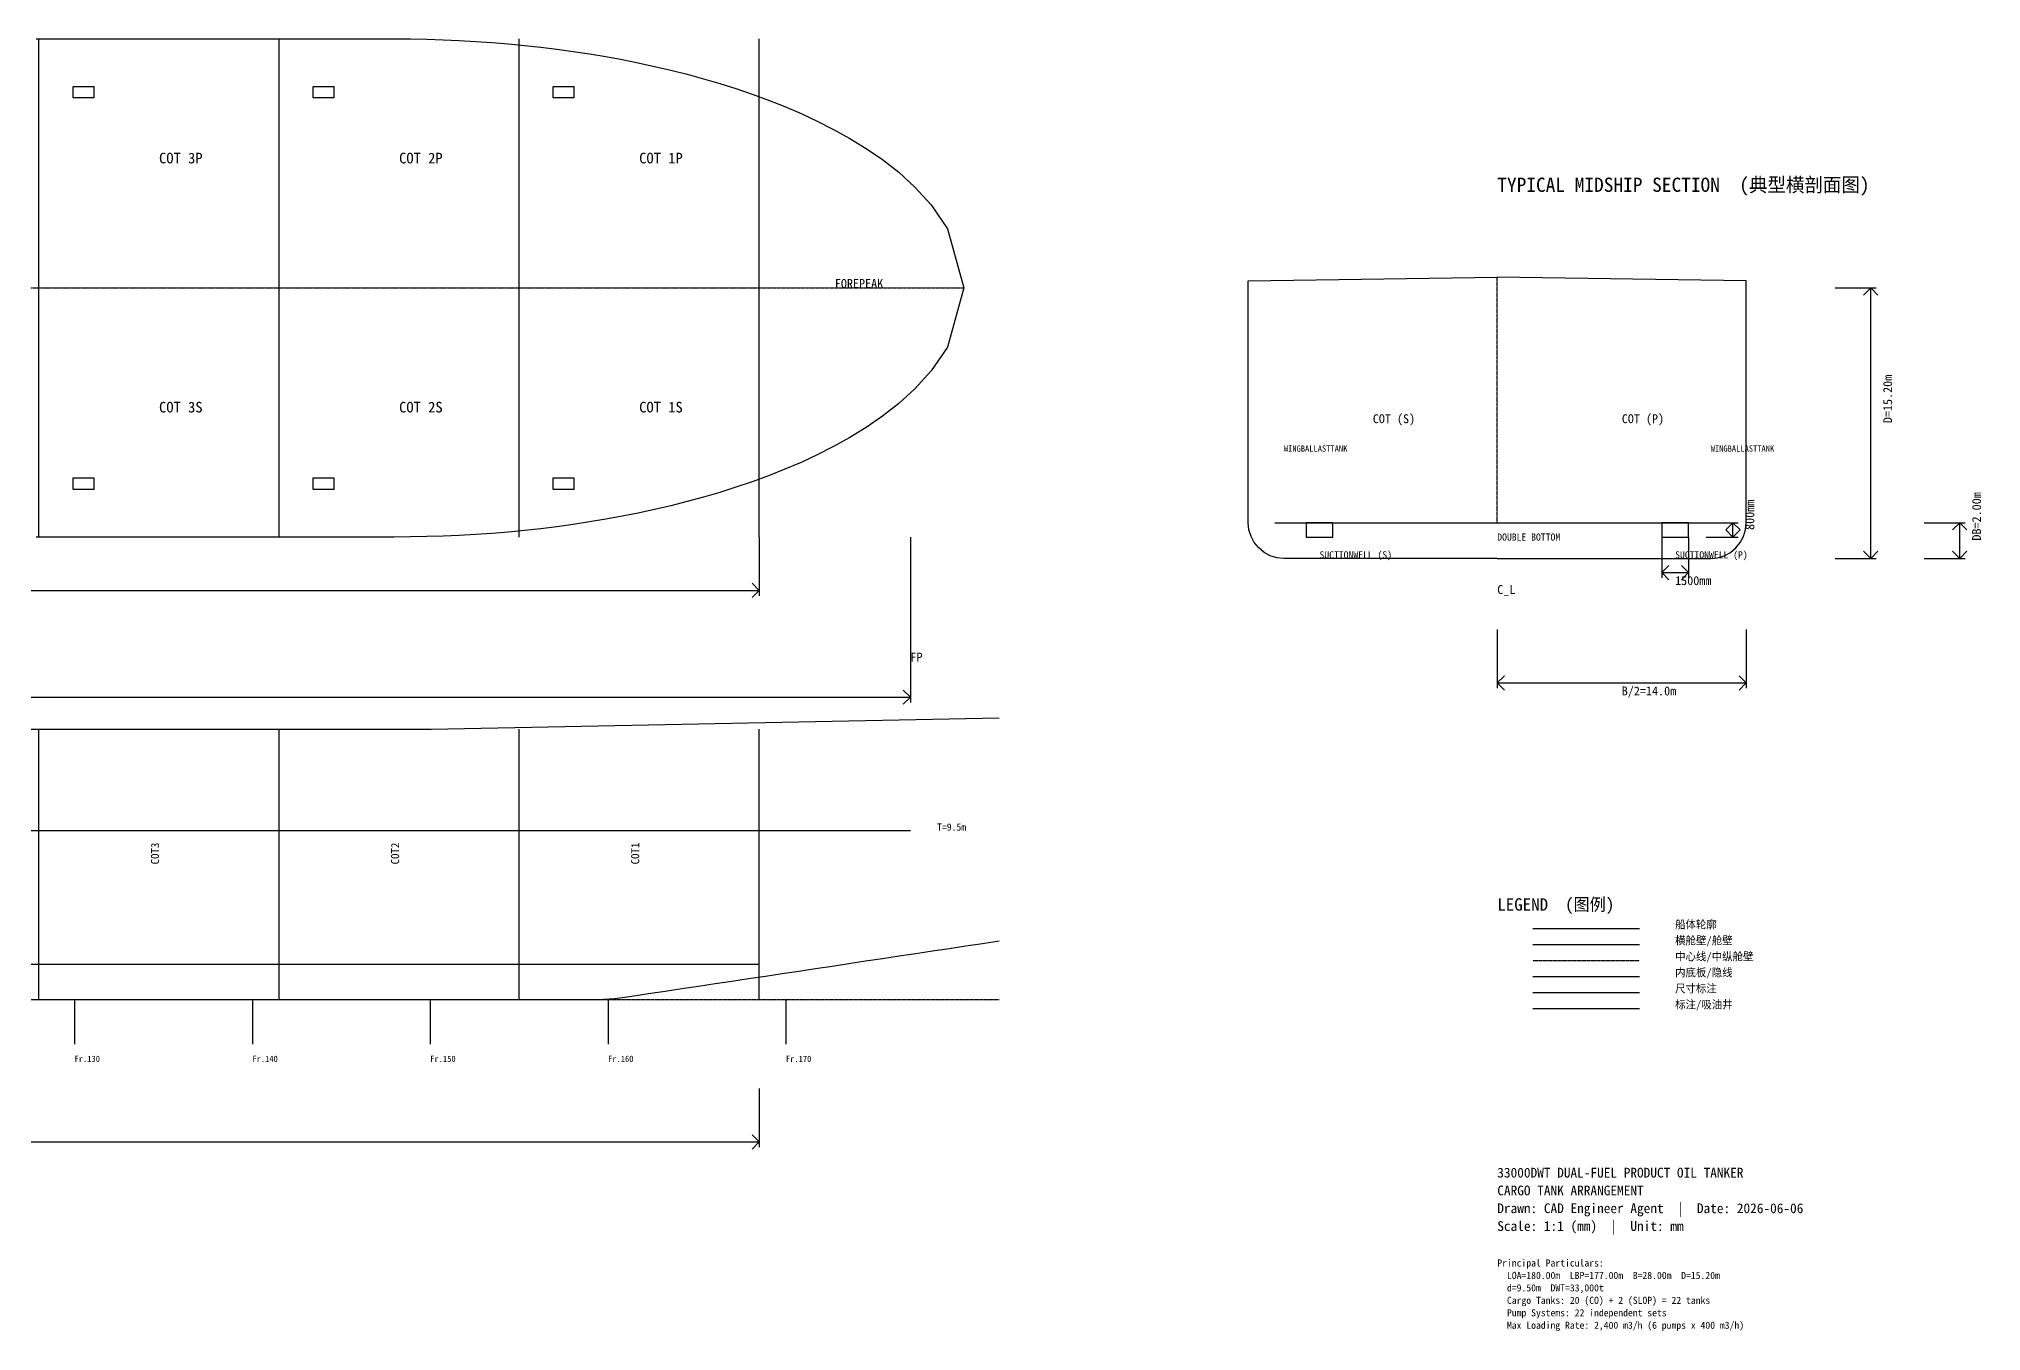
# Model space of a CAD drawing. Header units: millimetres. Extents: x -5000 to 237208, y -58632 to 19925.
# Drawn here: x 127992 to 237208, y -58632 to 14000 of the extents above; entities that cross this region are included whole.
import ezdxf

# ---------------------------------------------------------------- set-up
doc = ezdxf.new("R2010")
doc.units = ezdxf.units.MM
doc.linetypes.add('CENTER', pattern=[5.08, 3.175, -0.635, 0.635, -0.635])
for name, color, linetype in [('ANNOTATION', 4, 'Continuous'), ('BULKHEAD', 1, 'Continuous'), ('CENTERLINE', 2, 'CENTER'), ('DIMENSION', 3, 'Continuous'), ('HIDDEN', 8, 'Continuous'), ('HULL', 7, 'Continuous'), ('TEXT', 7, 'Continuous')]:
    doc.layers.add(name, color=color, linetype=linetype)

msp = doc.modelspace()

# ---------------------------------------------------------------- linework, layer by layer
at = {"layer": 'ANNOTATION'}
for p, q in [((0, -30500), (177000, -30500)), ((212000, -40500), (218000, -40500))]:
    msp.add_line(p, q, dxfattribs=at)
for points in [[(129900, 10700), (131100, 10700), (131100, 11300), (129900, 11300)], [(143400, 10700), (144600, 10700), (144600, 11300), (143400, 11300)], [(156900, 10700), (158100, 10700), (158100, 11300), (156900, 11300)], [(129900, -11300), (131100, -11300), (131100, -10700), (129900, -10700)], [(143400, -11300), (144600, -11300), (144600, -10700), (143400, -10700)], [(156900, -11300), (158100, -11300), (158100, -10700), (156900, -10700)], [(199250, -13200), (199250, -14000), (200750, -14000), (200750, -13200)], [(219250, -13200), (219250, -14000), (220750, -14000), (220750, -13200)]]:
    msp.add_lwpolyline(points, close=True, dxfattribs=at)
at = {"layer": 'BULKHEAD'}
for p, q in [((128000, -14000), (128000, 14000)), ((141500, -14000), (141500, 14000)), ((155000, -14000), (155000, 14000)), ((168500, -14000), (168500, 14000)), ((128000, -40000), (128000, -24800)), ((141500, -40000), (141500, -24800)), ((155000, -40000), (155000, -24800)), ((168500, -40000), (168500, -24800)), ((212000, -36900), (218000, -36900))]:
    msp.add_line(p, q, dxfattribs=at)
at = {"layer": 'CENTERLINE'}
for p, q in [((-3000, 0), (180000, 0)), ((33500, 0), (168500, 0)), ((210000, -13200), (210000, 600)), ((212000, -37800), (218000, -37800)), ((-5000, -40000), (182000, -40000))]:
    msp.add_line(p, q, dxfattribs=at)
at = {"layer": 'DIMENSION'}
for p, q in [((229000, 0), (231300, 0)), ((231000, 0), (230600, -400)), ((231000, -15200), (231000, 0)), ((231000, 0), (231400, -400)), ((168500, -14000), (168500, -17300)), ((177000, -14000), (177000, -23300)), ((219250, -14000), (219250, -16300)), ((220750, -14000), (220750, -16300)), ((221750, -13200), (223550, -13200)), ((221750, -14000), (223550, -14000)), ((223250, -13200), (222850, -13600)), ((223250, -14000), (222850, -13600)), ((223250, -14000), (223250, -13200)), ((223250, -13200), (223650, -13600)), ((223250, -14000), (223650, -13600)), ((234000, -13200), (236300, -13200)), ((236000, -13200), (235600, -13600)), ((236000, -15200), (236000, -13200)), ((236000, -13200), (236400, -13600)), ((229000, -15200), (231300, -15200)), ((231000, -15200), (230600, -14800)), ((231000, -15200), (231400, -14800)), ((234000, -15200), (236300, -15200)), ((236000, -15200), (235600, -14800)), ((236000, -15200), (236400, -14800)), ((219250, -16000), (219650, -15600)), ((219250, -16000), (220750, -16000)), ((219250, -16000), (219650, -16400)), ((220750, -16000), (220350, -15600)), ((220750, -16000), (220350, -16400)), ((33500, -17000), (168500, -17000)), ((168500, -17000), (168100, -16600)), ((168500, -17000), (168100, -17400)), ((210000, -19200), (210000, -22500)), ((224000, -19200), (224000, -22500)), ((210000, -22200), (210400, -21800)), ((224000, -22200), (223600, -21800)), ((177000, -23000), (176600, -22600)), ((210000, -22200), (224000, -22200)), ((210000, -22200), (210400, -22600)), ((224000, -22200), (223600, -22600)), ((0, -23000), (177000, -23000)), ((177000, -23000), (176600, -23400)), ((130000, -40000), (130000, -42500)), ((140000, -40000), (140000, -42500)), ((150000, -40000), (150000, -42500)), ((160000, -40000), (160000, -42500)), ((170000, -40000), (170000, -42500)), ((212000, -39600), (218000, -39600)), ((168500, -45000), (168500, -48300)), ((33500, -48000), (168500, -48000)), ((168500, -48000), (168100, -47600)), ((168500, -48000), (168100, -48400))]:
    msp.add_line(p, q, dxfattribs=at)
at = {"layer": 'HIDDEN'}
for p, q in [((197500, -13200), (222500, -13200)), ((21000, -38000), (168500, -38000)), ((212000, -38700), (218000, -38700))]:
    msp.add_line(p, q, dxfattribs=at)
at = {"layer": 'HULL'}
msp.add_line((212000, -36000), (218000, -36000), dxfattribs=at)
for points in [[(127845, 14000), (128760, 14000), (129675, 14000), (130590, 14000), (131505, 14000), (132420, 14000), (133335, 14000), (134250, 14000), (135165, 14000), (136080, 14000), (136995, 14000), (137910, 14000), (138825, 14000), (139740, 14000), (140655, 14000), (141570, 14000), (142485, 14000), (143400, 14000), (144315, 14000), (145230, 14000), (146145, 14000), (147060, 14000), (147975, 14000), (148890, 13995), (149805, 13978), (150720, 13949), (151635, 13909), (152550, 13858), (153465, 13794), (154380, 13719), (155295, 13631), (156210, 13531), (157125, 13419), (158040, 13293), (158955, 13154), (159870, 13001), (160785, 12834), (161700, 12652), (162615, 12455), (163530, 12241), (164445, 12010), (165360, 11761), (166275, 11492), (167190, 11203), (168105, 10892), (169020, 10556), (169935, 10193), (170850, 9801), (171765, 9375), (172680, 8911), (173595, 8403), (174510, 7841), (175425, 7214), (176340, 6502), (177255, 5673), (178170, 4667), (179085, 3324), (180000, 0), (180000, 0), (179085, -3324), (178170, -4667), (177255, -5673), (176340, -6502), (175425, -7214), (174510, -7841), (173595, -8403), (172680, -8911), (171765, -9375), (170850, -9801), (169935, -10193), (169020, -10556), (168105, -10892), (167190, -11203), (166275, -11492), (165360, -11761), (164445, -12010), (163530, -12241), (162615, -12455), (161700, -12652), (160785, -12834), (159870, -13001), (158955, -13154), (158040, -13293), (157125, -13419), (156210, -13531), (155295, -13631), (154380, -13719), (153465, -13794), (152550, -13858), (151635, -13909), (150720, -13949), (149805, -13978), (148890, -13995), (147975, -14000), (147060, -14000), (146145, -14000), (145230, -14000), (144315, -14000), (143400, -14000), (142485, -14000), (141570, -14000), (140655, -14000), (139740, -14000), (138825, -14000), (137910, -14000), (136995, -14000), (136080, -14000), (135165, -14000), (134250, -14000), (133335, -14000), (132420, -14000), (131505, -14000), (130590, -14000), (129675, -14000), (128760, -14000), (127845, -14000)], [(210000, -15200), (198000, -15200), (197610, -15162), (197235, -15048), (196889, -14863), (196586, -14614), (196337, -14311), (196152, -13965), (196038, -13590), (196000, -13200), (196000, -11200), (196000, 400), (210000, 600)], [(210000, -15200), (222000, -15200), (222390, -15162), (222765, -15048), (223111, -14863), (223414, -14614), (223663, -14311), (223848, -13965), (223962, -13590), (224000, -13200), (224000, -11200), (224000, 400), (210000, 600)], [(127497, -24800), (128437, -24800), (129377, -24800), (130317, -24800), (131256, -24800), (132196, -24800), (133136, -24800), (134075, -24800), (135015, -24800), (135955, -24800), (136894, -24800), (137834, -24800), (138774, -24800), (139714, -24800), (140653, -24800), (141593, -24800), (142533, -24800), (143472, -24800), (144412, -24800), (145352, -24800), (146291, -24800), (147231, -24800), (148171, -24800), (149111, -24800), (150050, -24799), (150990, -24780), (151930, -24761), (152869, -24743), (153809, -24724), (154749, -24705), (155688, -24686), (156628, -24667), (157568, -24649), (158508, -24630), (159447, -24611), (160387, -24592), (161327, -24573), (162266, -24555), (163206, -24536), (164146, -24517), (165085, -24498), (166025, -24479), (166965, -24461), (167905, -24442), (168844, -24423), (169784, -24404), (170724, -24386), (171663, -24367), (172603, -24348), (173543, -24329), (174482, -24310), (175422, -24292), (176362, -24273), (177302, -24254), (178241, -24235), (179181, -24216), (180121, -24198), (181060, -24179), (182000, -24160)], [(127497, -40000), (128437, -40000), (129377, -40000), (130317, -40000), (131256, -40000), (132196, -40000), (133136, -40000), (134075, -40000), (135015, -40000), (135955, -40000), (136894, -40000), (137834, -40000), (138774, -40000), (139714, -40000), (140653, -40000), (141593, -40000), (142533, -40000), (143472, -40000), (144412, -40000), (145352, -40000), (146291, -40000), (147231, -40000), (148171, -40000), (149111, -40000), (150050, -40000), (150990, -40000), (151930, -40000), (152869, -40000), (153809, -40000), (154749, -40000), (155688, -40000), (156628, -40000), (157568, -40000), (158508, -40000), (159447, -40000), (160387, -39942), (161327, -39801), (162266, -39660), (163206, -39519), (164146, -39378), (165085, -39237), (166025, -39096), (166965, -38955), (167905, -38814), (168844, -38673), (169784, -38532), (170724, -38391), (171663, -38251), (172603, -38110), (173543, -37969), (174482, -37828), (175422, -37687), (176362, -37546), (177302, -37405), (178241, -37264), (179181, -37123), (180121, -36982), (181060, -36841), (182000, -36700)]]:
    msp.add_lwpolyline(points, dxfattribs=at)

# ---------------------------------------------------------------- texts
at = {"layer": 'ANNOTATION'}
msp.add_text('T=9.5m', height=400, dxfattribs=at).set_placement((178500, -30500))
at = {"layer": 'DIMENSION'}
for s, p in [('Fr.130', (130000, -43500)), ('Fr.140', (140000, -43500)), ('Fr.150', (150000, -43500)), ('Fr.160', (160000, -43500)), ('Fr.170', (170000, -43500))]:
    msp.add_text(s, height=350, dxfattribs=at).set_placement(p)
at = {"layer": 'TEXT'}
for s, height, p in [('COT 3P', 600, (134750, 7000)), ('COT 2P', 600, (148250, 7000)), ('COT 1P', 600, (161750, 7000)), ('TYPICAL MIDSHIP SECTION  (典型横剖面图)', 800, (210000, 5400)), ('FOREPEAK', 500, (172750, 0)), ('COT 3S', 600, (134750, -7000)), ('COT 2S', 600, (148250, -7000)), ('COT 1S', 600, (161750, -7000)), ('COT (S)', 500, (203000, -7600)), ('COT (P)', 500, (217000, -7600)), ('WINGBALLASTTANK', 350, (198000, -9200)), ('WINGBALLASTTANK', 350, (222000, -9200)), ('DOUBLE BOTTOM', 400, (210000, -14200)), ('SUCTIONWELL (S)', 400, (200000, -15200)), ('SUCTIONWELL (P)', 400, (220000, -15200)), ('1500mm', 500, (220000, -16700)), ('C_L', 500, (210000, -17200)), ('FP', 500, (177000, -21000)), ('B/2=14.0m', 500, (217000, -22900)), ('LEGEND  (图例)', 700, (210000, -35000)), ('船体轮廓', 450, (220000, -36000)), ('横舱壁/舱壁', 450, (220000, -36900)), ('中心线/中纵舱壁', 450, (220000, -37800)), ('内底板/隐线', 450, (220000, -38700)), ('尺寸标注', 450, (220000, -39600)), ('标注/吸油井', 450, (220000, -40500)), ('33000DWT DUAL-FUEL PRODUCT OIL TANKER', 550, (210000, -50000)), ('CARGO TANK ARRANGEMENT', 550, (210000, -51000)), ('Scale: 1:1 (mm)  |  Unit: mm', 550, (210000, -53000)), ('Drawn: CAD Engineer Agent  |  Date: 2026-06-06', 550, (210000, -52000)), ('Principal Particulars:', 400, (210000, -55000)), ('  LOA=180.00m  LBP=177.00m  B=28.00m  D=15.20m', 400, (210000, -55700)), ('  d=9.50m  DWT=33,000t', 400, (210000, -56400)), ('  Cargo Tanks: 20 (CO) + 2 (SLOP) = 22 tanks', 400, (210000, -57100)), ('  Pump Systems: 22 independent sets', 400, (210000, -57800)), ('  Max Loading Rate: 2,400 m3/h (6 pumps x 400 m3/h)', 400, (210000, -58500))]:
    msp.add_text(s, height=height, dxfattribs=at).set_placement(p)
for s, height, p in [('D=15.20m', 500, (232200, -7600)), ('800mm', 500, (224450, -13600)), ('DB=2.00m', 500, (237200, -14200)), ('COT3', 450, (134750, -32400)), ('COT2', 450, (148250, -32400)), ('COT1', 450, (161750, -32400))]:
    msp.add_text(s, height=height, rotation=90, dxfattribs=at).set_placement(p)

doc.saveas('drawing.dxf')
